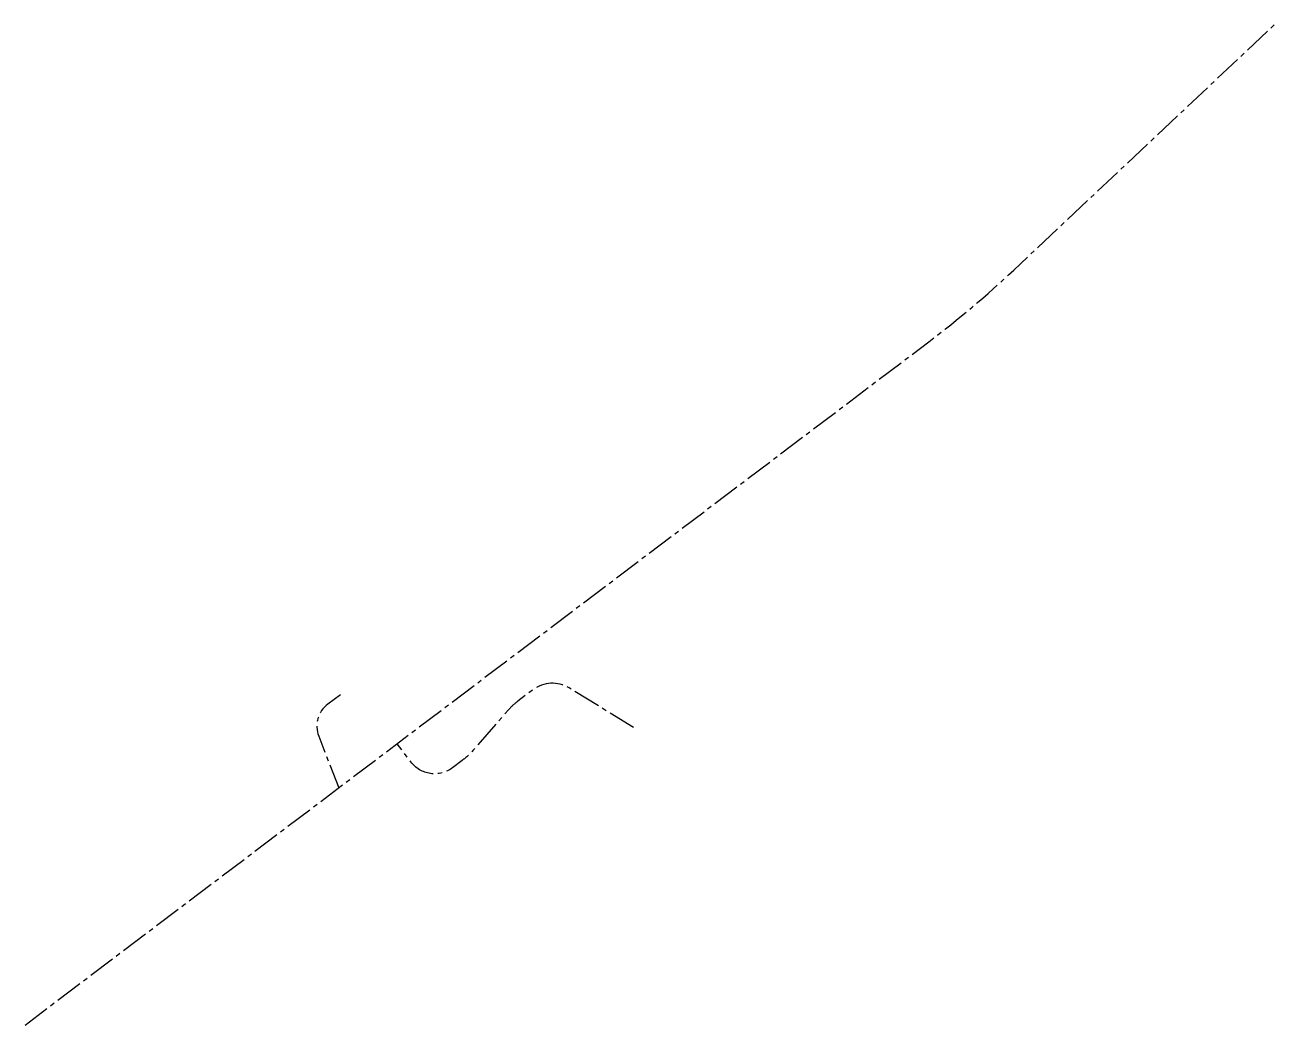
# Model space of a CAD drawing. Header units: metres. Extents: x 576968 to 577241, y 1366607 to 1366826.
import ezdxf

# ---------------------------------------------------------------- set-up
doc = ezdxf.new("R2010")
doc.units = ezdxf.units.M
doc.linetypes.add('CENTER2', pattern=[1.125, 0.75, -0.125, 0.125, -0.125])
doc.layers.add('$$$TIM DUONG', color=7, linetype='CENTER2')

msp = doc.modelspace()

# ---------------------------------------------------------------- linework, layer by layer
at = {"layer": '$$$TIM DUONG', "color": 5, "linetype": 'CENTER2', "lineweight": 30, "ltscale": 8, "flags": 128}
msp.add_lwpolyline([(576967.77, 1366607.06), (577165.31, 1366756.33, 0.026985), (577183.85, 1366771.98), (577240.75, 1366825.52)], format="xyb", dxfattribs=at)
at = {"layer": '$$$TIM DUONG', "color": 1, "linetype": 'CENTER2', "lineweight": 30, "ltscale": 8, "flags": 128}
for points in [[(577100.75, 1366672.07), (577086.67, 1366680.69, 0.308392), (577078.8, 1366680.31), (577075.46, 1366677.79, 0.051427), (577073.44, 1366675.9), (577065.8, 1366667.16, -0.051427), (577063.32, 1366664.85), (577061.21, 1366663.25, -0.414214), (577052.1, 1366664.52), (577049.09, 1366668.51)], [(577036.71, 1366679.21), (577033.97, 1366677.17, 0.337784), (577031.96, 1366670.18), (577036.37, 1366658.9)]]:
    msp.add_lwpolyline(points, format="xyb", dxfattribs=at)

doc.saveas('drawing.dxf')
